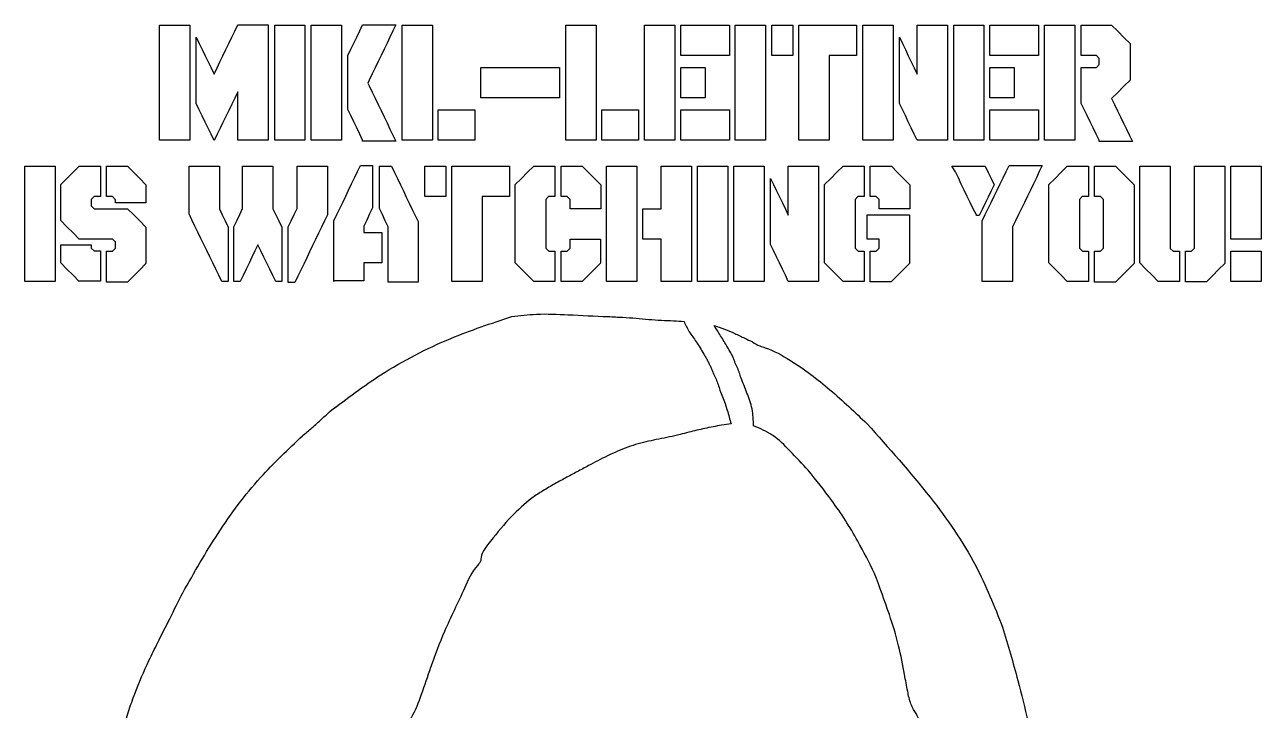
# Model space of a CAD drawing. Extents: x 0 to 200, y 0 to 279.
# Drawn here: x 0.1 to 199.9, y 168.4 to 279.1 of the extents above; entities that cross this region are included whole.
import ezdxf

# ---------------------------------------------------------------- set-up
doc = ezdxf.new("R2010")
doc.units = 0
doc.layers.add('Ebene_1', color=7, linetype='CONTINUOUS')

msp = doc.modelspace()

# ---------------------------------------------------------------- linework, layer by layer
at = {"layer": 'Ebene_1', "color": 7}
for points in [[(21.918754, 260.445259), (21.918754, 279.038412), (26.815299, 279.038412), (26.815299, 260.445259), (21.918754, 260.445259), (21.918754, 260.445259)], [(30.239457, 261.404022), (29.760075, 262.397026), (29.280693, 263.390031), (28.80131, 264.383035), (28.321928, 265.37604), (27.842546, 266.369044), (27.842546, 277.086644), (28.321928, 276.09364), (28.80131, 275.100635), (29.280693, 274.107631), (29.760075, 273.114626), (30.239457, 272.121622), (30.718839, 271.128617), (31.198221, 272.121622), (31.677603, 273.114626), (32.156985, 274.107631), (32.636367, 275.100635), (33.115749, 276.09364), (33.595131, 277.086644), (34.074513, 278.079649), (34.553895, 279.072653), (39.450441, 279.072653), (39.450441, 260.4795), (34.553895, 260.4795), (34.553895, 268.252328), (34.074513, 267.259324), (33.595131, 266.266319), (33.115749, 265.273315), (32.636367, 264.28031), (32.156985, 263.287306), (31.711844, 262.397026), (31.232462, 261.404022), (30.75308, 260.411017), (30.239457, 261.404022), (30.239457, 261.404022)], [(40.51193, 260.445259), (40.51193, 279.038412), (45.408475, 279.038412), (45.408475, 260.445259), (40.51193, 260.445259), (40.51193, 260.445259)], [(46.401481, 260.445259), (46.401481, 279.038412), (51.298026, 279.038412), (51.298026, 260.445259), (46.401481, 260.445259), (46.401481, 260.445259)], [(54.722184, 260.445259), (54.242802, 261.438263), (53.76342, 262.431268), (53.284038, 263.424272), (52.804655, 264.417277), (52.325273, 265.410281), (52.325273, 274.141872), (52.804655, 275.134877), (53.284038, 276.127881), (53.76342, 277.120886), (54.242802, 278.11389), (54.722184, 279.106895), (60.098111, 279.106895), (59.618729, 278.11389), (59.139347, 277.120886), (58.659965, 276.127881), (58.180583, 275.134877), (57.701201, 274.141872), (57.221819, 273.148868), (56.742437, 272.155863), (56.263055, 271.162859), (55.783673, 270.169854), (55.543982, 269.690473), (55.783673, 269.211091), (56.263055, 268.218087), (56.742437, 267.225082), (57.221819, 266.232078), (57.701201, 265.239073), (58.180583, 264.246069), (58.659965, 263.253064), (59.139347, 262.26006), (59.618729, 261.267055), (60.098111, 260.274051), (54.722184, 260.274051), (54.722184, 260.445259)], [(61.091117, 260.445259), (61.091117, 279.038412), (65.987662, 279.038412), (65.987662, 260.445259), (61.091117, 260.445259), (61.091117, 260.445259)], [(87.525614, 260.445259), (87.525614, 279.038412), (92.422159, 279.038412), (92.422159, 260.445259), (87.525614, 260.445259), (87.525614, 260.445259)], [(100.229239, 260.445259), (100.229239, 279.038412), (105.125784, 279.038412), (105.125784, 260.445259), (100.229239, 260.445259), (100.229239, 260.445259)], [(106.11879, 274.141872), (106.11879, 279.038412), (113.960111, 279.038412), (113.960111, 274.141872), (106.11879, 274.141872), (106.11879, 274.141872)], [(114.918875, 260.445259), (114.918875, 279.038412), (119.81542, 279.038412), (119.81542, 260.445259), (114.918875, 260.445259), (114.918875, 260.445259)], [(120.808426, 274.141872), (120.808426, 279.038412), (124.232584, 279.038412), (124.232584, 274.141872), (120.808426, 274.141872), (120.808426, 274.141872)], [(125.191348, 260.445259), (125.191348, 279.038412), (134.505057, 279.038412), (134.505057, 274.141872), (130.087893, 274.141872), (130.087893, 260.445259), (125.191348, 260.445259), (125.191348, 260.445259)], [(135.498062, 260.445259), (135.498062, 279.038412), (140.394608, 279.038412), (140.394608, 260.445259), (135.498062, 260.445259), (135.498062, 260.445259)], [(144.298147, 260.445259), (143.818765, 261.438263), (143.339383, 262.431268), (142.860001, 263.424272), (142.380619, 264.417277), (141.901237, 265.410281), (141.421855, 266.403286), (141.421855, 277.086644), (141.901237, 276.09364), (142.380619, 275.100635), (142.860001, 274.107631), (143.339383, 273.114626), (143.818765, 272.121622), (144.298147, 271.128617), (144.298147, 279.038412), (149.194693, 279.038412), (149.194693, 260.445259), (144.298147, 260.445259), (144.298147, 260.445259)], [(150.187699, 260.445259), (150.187699, 279.038412), (155.084244, 279.038412), (155.084244, 260.445259), (150.187699, 260.445259), (150.187699, 260.445259)], [(156.043008, 274.141872), (156.043008, 279.038412), (163.884329, 279.038412), (163.884329, 274.141872), (156.043008, 274.141872), (156.043008, 274.141872)], [(164.843093, 260.445259), (164.843093, 279.038412), (169.739639, 279.038412), (169.739639, 260.445259), (164.843093, 260.445259), (164.843093, 260.445259)], [(173.67742, 260.445259), (173.198038, 261.438263), (172.718656, 262.431268), (172.239274, 263.424272), (171.759892, 264.417277), (171.28051, 265.410281), (170.801127, 266.403286), (170.801127, 272.190105), (173.232279, 272.190105), (173.711661, 272.669486), (173.711661, 273.662491), (173.232279, 274.141872), (170.801127, 274.141872), (170.801127, 279.038412), (175.697673, 279.038412), (176.690679, 278.045407), (177.683684, 277.052403), (178.67669, 276.059398), (178.67669, 270.169854), (177.683684, 269.17685), (176.690679, 268.183845), (175.697673, 267.190841), (176.177055, 266.197836), (176.656437, 265.204832), (177.135819, 264.211827), (177.615201, 263.218823), (178.094583, 262.225818), (178.573965, 261.232814), (179.053347, 260.239809), (173.67742, 260.239809), (173.67742, 260.445259)], [(73.794742, 267.293565), (73.794742, 272.190105), (86.532608, 272.190105), (86.532608, 267.293565), (73.794742, 267.293565), (73.794742, 267.293565)], [(106.11879, 267.293565), (106.11879, 272.190105), (110.022329, 272.190105), (110.022329, 267.293565), (106.11879, 267.293565), (106.11879, 267.293565)], [(156.043008, 267.293565), (156.043008, 272.190105), (159.946548, 272.190105), (159.946548, 267.293565), (156.043008, 267.293565), (156.043008, 267.293565)], [(66.946426, 260.445259), (66.946426, 265.341798), (72.835978, 265.341798), (72.835978, 260.445259), (66.946426, 260.445259), (66.946426, 260.445259)], [(93.380923, 260.445259), (93.380923, 265.341798), (99.270475, 265.341798), (99.270475, 260.445259), (93.380923, 260.445259), (93.380923, 260.445259)], [(106.11879, 260.445259), (106.11879, 265.341798), (113.960111, 265.341798), (113.960111, 260.445259), (106.11879, 260.445259), (106.11879, 260.445259)], [(156.043008, 260.445259), (156.043008, 265.341798), (163.884329, 265.341798), (163.884329, 260.445259), (156.043008, 260.445259), (156.043008, 260.445259)], [(0.141111, 237.640397), (0.141111, 256.23355), (5.037657, 256.23355), (5.037657, 237.640397), (0.141111, 237.640397), (0.141111, 237.640397)], [(13.35836, 237.640397), (13.35836, 242.536936), (14.317124, 242.536936), (14.796506, 243.016318), (14.796506, 244.009322), (14.317124, 244.488704), (8.941196, 244.488704), (7.948191, 245.481708), (6.955185, 246.474713), (5.962179, 247.467717), (5.962179, 253.288778), (6.955185, 254.281783), (7.948191, 255.274787), (8.941196, 256.267791), (12.365354, 256.267791), (12.365354, 251.371252), (11.338107, 251.371252), (10.892966, 250.857629), (10.892966, 249.830383), (11.372348, 249.385243), (16.748276, 249.385243), (17.741281, 248.392239), (18.734287, 247.399234), (19.727293, 246.40623), (19.727293, 240.516686), (18.734287, 239.523681), (17.741281, 238.530677), (16.748276, 237.537672), (13.35836, 237.537672), (13.35836, 237.640397)], [(14.796506, 250.344006), (14.796506, 250.823388), (14.317124, 251.337011), (13.324118, 251.337011), (13.324118, 256.23355), (16.748276, 256.23355), (17.741281, 255.240545), (18.734287, 254.247541), (19.727293, 253.254536), (19.727293, 250.309765), (14.796506, 250.309765), (14.796506, 250.344006)], [(31.951536, 237.640397), (31.472153, 238.633401), (30.992771, 239.626406), (30.513389, 240.61941), (30.034007, 241.612415), (29.554625, 242.605419), (29.075243, 243.598424), (28.595861, 244.591428), (28.116479, 245.584433), (27.637097, 246.577437), (27.157715, 247.570442), (26.678333, 248.563446), (26.678333, 256.23355), (31.574878, 256.23355), (31.574878, 249.385243), (32.05426, 248.392239), (32.533642, 247.399234), (33.013024, 246.40623), (33.013024, 237.606155), (31.951536, 237.606155), (31.951536, 237.640397)], [(33.903305, 237.640397), (33.903305, 246.440471), (34.382687, 247.433476), (34.862069, 248.42648), (35.341452, 249.419485), (35.341452, 256.23355), (40.237997, 256.23355), (40.237997, 249.385243), (40.717379, 248.392239), (41.196761, 247.399234), (41.676143, 246.40623), (41.676143, 237.606155), (40.683137, 237.606155), (40.203755, 238.59916), (39.724373, 239.592164), (39.244991, 240.585169), (38.765609, 241.578173), (38.286227, 242.571178), (37.806845, 243.564182), (37.327463, 242.571178), (36.848081, 241.578173), (36.368699, 240.585169), (35.889317, 239.592164), (35.409935, 238.59916), (34.930553, 237.606155), (33.903305, 237.606155), (33.903305, 237.640397)], [(42.70339, 237.640397), (42.70339, 246.440471), (43.182773, 247.433476), (43.662155, 248.42648), (44.141537, 249.419485), (44.141537, 256.23355), (49.038082, 256.23355), (49.038082, 248.392239), (48.5587, 247.399234), (48.079318, 246.40623), (47.599936, 245.413225), (47.120554, 244.420221), (46.641172, 243.427216), (46.16179, 242.434212), (45.682408, 241.441207), (45.203026, 240.448203), (44.723643, 239.455198), (44.244261, 238.462194), (43.764879, 237.469189), (42.70339, 237.469189), (42.70339, 237.640397)], [(50.065329, 237.640397), (50.065329, 247.433476), (50.544711, 248.42648), (51.024094, 249.419485), (51.503476, 250.412489), (51.982858, 251.405494), (52.46224, 252.398498), (52.941622, 253.391503), (53.421004, 254.384507), (53.900386, 255.377512), (54.379768, 256.370516), (56.331538, 256.370516), (56.331538, 249.522209), (55.852156, 248.529205), (55.372774, 247.5362), (54.893392, 246.543196), (54.893392, 245.550191), (57.838167, 245.550191), (57.838167, 240.653652), (54.893392, 240.653652), (54.893392, 237.70888), (50.065329, 237.70888), (50.065329, 237.640397)], [(58.865414, 237.640397), (58.865414, 246.440471), (58.386032, 247.433476), (57.90665, 248.42648), (57.427268, 249.419485), (57.427268, 256.23355), (59.379038, 256.23355), (59.85842, 255.240545), (60.337802, 254.247541), (60.817184, 253.254536), (61.296566, 252.261532), (61.775948, 251.268528), (62.255331, 250.275523), (62.734713, 249.282519), (63.214095, 248.289514), (63.693477, 247.29651), (63.693477, 237.503431), (58.865414, 237.503431), (58.865414, 237.640397)], [(64.754966, 251.337011), (64.754966, 256.23355), (68.179123, 256.23355), (68.179123, 251.337011), (64.754966, 251.337011), (64.754966, 251.337011)], [(69.137887, 237.640397), (69.137887, 256.23355), (78.451596, 256.23355), (78.451596, 251.337011), (74.034433, 251.337011), (74.034433, 237.640397), (69.137887, 237.640397), (69.137887, 237.640397)], [(82.355136, 237.640397), (81.36213, 238.633401), (80.369124, 239.626406), (79.376119, 240.61941), (79.376119, 253.288778), (80.369124, 254.281783), (81.36213, 255.274787), (82.355136, 256.267791), (85.779293, 256.267791), (85.779293, 251.371252), (84.752046, 251.371252), (84.306906, 250.891871), (84.306906, 242.982076), (84.786288, 242.536936), (85.779293, 242.536936), (85.779293, 237.640397), (82.355136, 237.640397), (82.355136, 237.640397)], [(88.244687, 249.385243), (88.244687, 250.857629), (87.765305, 251.337011), (86.772299, 251.337011), (86.772299, 256.23355), (90.196457, 256.23355), (91.189463, 255.240545), (92.182468, 254.247541), (93.175474, 253.254536), (93.175474, 249.385243), (88.244687, 249.385243), (88.244687, 249.385243)], [(94.134238, 237.640397), (94.134238, 256.23355), (99.030784, 256.23355), (99.030784, 237.640397), (94.134238, 237.640397), (94.134238, 237.640397)], [(102.934323, 237.640397), (102.934323, 244.488704), (99.989548, 244.488704), (99.989548, 249.385243), (102.934323, 249.385243), (102.934323, 256.23355), (107.830869, 256.23355), (107.830869, 237.640397), (102.934323, 237.640397), (102.934323, 237.640397)], [(108.789633, 237.640397), (108.789633, 256.23355), (113.686178, 256.23355), (113.686178, 237.640397), (108.789633, 237.640397), (108.789633, 237.640397)], [(114.679184, 237.640397), (114.679184, 256.23355), (119.575729, 256.23355), (119.575729, 237.640397), (114.679184, 237.640397), (114.679184, 237.640397)], [(123.479269, 237.640397), (122.999887, 238.633401), (122.520505, 239.626406), (122.041123, 240.61941), (121.561741, 241.612415), (121.082359, 242.605419), (120.602977, 243.598424), (120.602977, 254.281783), (121.082359, 253.288778), (121.561741, 252.295774), (122.041123, 251.302769), (122.520505, 250.309765), (122.999887, 249.31676), (123.479269, 248.323756), (123.479269, 256.23355), (128.375814, 256.23355), (128.375814, 237.640397), (123.479269, 237.640397), (123.479269, 237.640397)], [(132.313596, 237.640397), (131.32059, 238.633401), (130.327584, 239.626406), (129.334579, 240.61941), (129.334579, 253.288778), (130.327584, 254.281783), (131.32059, 255.274787), (132.313596, 256.267791), (135.737753, 256.267791), (135.737753, 251.371252), (134.710506, 251.371252), (134.265366, 250.891871), (134.265366, 242.982076), (134.744748, 242.536936), (135.737753, 242.536936), (135.737753, 237.640397), (132.313596, 237.640397), (132.313596, 237.640397)], [(138.168905, 249.385243), (138.168905, 250.857629), (137.689523, 251.337011), (136.696517, 251.337011), (136.696517, 256.23355), (140.120675, 256.23355), (141.113681, 255.240545), (142.106687, 254.247541), (143.099692, 253.254536), (143.099692, 249.385243), (138.168905, 249.385243), (138.168905, 249.385243)], [(153.851547, 248.392239), (153.337924, 249.385243), (152.858541, 250.378248), (152.379159, 251.371252), (151.899777, 252.364257), (151.420395, 253.357261), (150.941013, 254.350266), (150.461631, 255.34327), (149.913766, 256.23355), (155.289693, 256.23355), (155.769075, 255.240545), (156.248458, 254.247541), (156.72784, 253.254536), (156.248458, 252.261532), (155.769075, 251.268528), (155.289693, 250.275523), (154.810311, 249.282519), (154.330929, 248.289514), (153.851547, 248.289514), (153.851547, 248.392239)], [(154.810311, 237.640397), (154.810311, 247.433476), (155.289693, 248.42648), (155.769075, 249.419485), (156.248458, 250.412489), (156.72784, 251.405494), (157.207222, 252.398498), (157.686604, 253.391503), (158.165986, 254.384507), (158.645368, 255.377512), (159.12475, 256.370516), (164.500677, 256.370516), (164.021295, 255.377512), (163.541913, 254.384507), (163.062531, 253.391503), (162.583149, 252.398498), (162.103767, 251.405494), (161.624385, 250.412489), (161.145003, 249.419485), (160.665621, 248.42648), (160.186239, 247.433476), (159.706857, 246.440471), (159.706857, 237.640397), (154.810311, 237.640397), (154.810311, 237.640397)], [(168.541183, 237.640397), (167.548178, 238.633401), (166.555172, 239.626406), (165.562166, 240.61941), (165.562166, 253.288778), (166.555172, 254.281783), (167.548178, 255.274787), (168.541183, 256.267791), (171.965341, 256.267791), (171.965341, 251.371252), (170.938094, 251.371252), (170.492953, 250.891871), (170.492953, 242.982076), (170.972335, 242.536936), (171.965341, 242.536936), (171.965341, 237.640397), (168.541183, 237.640397), (168.541183, 237.640397)], [(172.924105, 237.640397), (172.924105, 242.536936), (173.917111, 242.536936), (174.396493, 243.016318), (174.396493, 250.857629), (173.917111, 251.337011), (172.924105, 251.337011), (172.924105, 256.23355), (176.348263, 256.23355), (177.341269, 255.240545), (178.334274, 254.247541), (179.32728, 253.254536), (179.32728, 240.516686), (178.334274, 239.523681), (177.341269, 238.530677), (176.348263, 237.537672), (172.924105, 237.537672), (172.924105, 237.640397)], [(183.23082, 237.640397), (182.237814, 238.633401), (181.244808, 239.626406), (180.251803, 240.61941), (180.251803, 256.23355), (185.18259, 256.23355), (185.18259, 242.947835), (185.661972, 242.502695), (186.654977, 242.502695), (186.654977, 237.606155), (183.23082, 237.606155), (183.23082, 237.640397)], [(187.613741, 237.640397), (187.613741, 242.536936), (188.606747, 242.536936), (189.086129, 243.016318), (189.086129, 256.23355), (193.982675, 256.23355), (193.982675, 240.550927), (192.989669, 239.557923), (191.996663, 238.564918), (191.003657, 237.571914), (187.613741, 237.571914), (187.613741, 237.640397)], [(194.97568, 244.488704), (194.97568, 256.23355), (199.872226, 256.23355), (199.872226, 244.488704), (194.97568, 244.488704), (194.97568, 244.488704)], [(136.696517, 237.640397), (136.696517, 242.536936), (137.689523, 242.536936), (138.168905, 243.016318), (138.168905, 244.488704), (136.217135, 244.488704), (136.217135, 248.392239), (143.065451, 248.392239), (143.065451, 240.550927), (142.072445, 239.557923), (141.079439, 238.564918), (140.086434, 237.571914), (136.696517, 237.571914), (136.696517, 237.640397)], [(86.772299, 237.640397), (86.772299, 242.536936), (87.765305, 242.536936), (88.244687, 243.016318), (88.244687, 244.488704), (93.141232, 244.488704), (93.141232, 240.585169), (92.148227, 239.592164), (91.155221, 238.59916), (90.162215, 237.606155), (86.772299, 237.606155), (86.772299, 237.640397)], [(8.941196, 237.640397), (7.948191, 238.633401), (6.955185, 239.626406), (5.962179, 240.61941), (5.962179, 243.564182), (10.892966, 243.564182), (10.892966, 243.016318), (11.372348, 242.571178), (12.365354, 242.571178), (12.365354, 237.674639), (8.941196, 237.674639), (8.941196, 237.640397)], [(194.97568, 237.640397), (194.97568, 242.536936), (199.872226, 242.536936), (199.872226, 237.640397), (194.97568, 237.640397), (194.97568, 237.640397)], [(115.843397, 222.026257), (115.843397, 222.026257), (115.843397, 222.026257)], [(107.385728, 213.260425), (107.385728, 213.260425), (107.385728, 213.260425)]]:
    msp.add_lwpolyline(points, close=True, dxfattribs=at)
for points, knots in [([(49.483223, 216.684578), (52.166907, 218.707464), (58.23952, 223.284828), (68.153658, 228.415013), (75.486604, 230.855541), (78.794012, 231.956302)], [0, 0, 0, 0, 10.073619, 22.794477, 33.246016, 33.246016, 33.246016, 33.246016]), ([(78.794012, 231.956302), (80.123725, 232.119678), (83.145357, 232.490931), (88.356597, 232.224362), (92.214717, 232.052491), (94.373929, 231.956302)], [0, 0, 0, 0, 4.012393, 9.117741, 15.606334, 15.606334, 15.606334, 15.606334]), ([(94.373929, 231.956302), (95.15524, 231.920094), (96.66533, 231.850111), (98.858154, 231.711607), (100.940492, 231.503211), (102.955206, 231.35282), (104.85378, 231.310096), (106.070444, 231.213407), (106.632413, 231.168747)], [0, 0, 0, 0, 2.346485, 4.535202, 6.59033, 8.624426, 10.594356, 12.285278, 12.285278, 12.285278, 12.285278]), ([(106.632413, 231.168747), (106.898014, 230.602199), (107.440144, 229.44579), (108.714248, 227.818824), (109.427181, 226.575286), (109.81688, 225.895551)], [0, 0, 0, 0, 1.87118, 3.819362, 6.168144, 6.168144, 6.168144, 6.168144]), ([(114.097077, 226.237966), (113.859399, 226.654964), (113.270736, 227.687752), (112.380776, 229.101207), (111.749871, 230.110126), (111.494717, 230.518158)], [0, 0, 0, 0, 1.439797, 3.565973, 5.009746, 5.009746, 5.009746, 5.009746]), ([(111.494717, 230.518158), (112.051504, 230.334377), (113.183029, 229.96089), (114.822495, 229.231045), (115.914918, 228.719027), (116.459746, 228.463666)], [0, 0, 0, 0, 1.757927, 3.572535, 5.377973, 5.377973, 5.377973, 5.377973]), ([(116.459746, 228.463666), (116.865988, 228.266922), (117.679593, 227.872892), (118.706903, 227.230288), (120.898968, 226.584062), (124.862861, 224.402632), (130.331692, 220.179425), (134.242203, 216.492235), (136.217135, 214.630086)], [0, 0, 0, 0, 1.354963, 2.713667, 3.606457, 8.181739, 16.159035, 24.298525, 24.298525, 24.298525, 24.298525]), ([(109.81688, 225.895551), (109.928645, 225.722115), (110.15174, 225.375919), (110.451213, 224.839395), (110.622344, 224.469519), (110.707161, 224.286199)], [0, 0, 0, 0, 0.618917, 1.235428, 1.841249, 1.841249, 1.841249, 1.841249]), ([(114.81615, 224.662856), (114.754331, 224.845668), (114.630375, 225.212229), (114.393386, 225.74182), (114.195484, 226.073192), (114.097077, 226.237966)], [0, 0, 0, 0, 0.57882, 1.1606, 1.736009, 1.736009, 1.736009, 1.736009]), ([(110.707161, 224.286199), (110.793814, 224.115557), (110.966244, 223.775998), (111.188075, 223.247355), (111.32369, 222.890712), (111.391993, 222.711088)], [0, 0, 0, 0, 0.573975, 1.142153, 1.718694, 1.718694, 1.718694, 1.718694]), ([(115.843397, 222.026257), (115.79775, 222.174776), (115.70623, 222.472549), (115.560518, 222.918647), (115.403429, 223.364424), (115.213091, 223.799529), (115.000229, 224.22458), (114.877537, 224.516699), (114.81615, 224.662856)], [0, 0, 0, 0, 0.46611, 0.934533, 1.407915, 1.883343, 2.358141, 2.83357, 2.83357, 2.83357, 2.83357]), ([(111.391993, 222.711088), (111.5332, 222.424309), (111.813682, 221.854675), (112.156459, 220.972445), (112.332124, 220.372174), (112.41924, 220.07449)], [0, 0, 0, 0, 0.958704, 1.904282, 2.834541, 2.834541, 2.834541, 2.834541]), ([(117.86365, 214.321912), (117.827127, 215.234916), (117.75439, 217.053145), (116.824045, 219.587951), (116.16605, 221.224006), (115.843397, 222.026257)], [0, 0, 0, 0, 2.724171, 5.425133, 8.023886, 8.023886, 8.023886, 8.023886]), ([(112.41924, 220.07449), (112.710947, 219.357479), (113.290203, 217.933678), (113.818663, 216.09131), (114.130584, 214.994036), (114.234043, 214.630086)], [0, 0, 0, 0, 2.320549, 4.608017, 5.743288, 5.743288, 5.743288, 5.743288]), ([(44.997576, 212.71256), (45.509461, 213.136592), (46.57503, 214.01928), (48.066776, 215.348702), (49.036515, 216.263281), (49.483223, 216.684578)], [0, 0, 0, 0, 1.993999, 4.150822, 5.992904, 5.992904, 5.992904, 5.992904]), ([(114.234043, 214.630086), (113.725587, 214.554526), (112.302245, 214.343009), (110.010882, 213.916035), (108.24954, 213.476155), (107.385728, 213.260425)], [0, 0, 0, 0, 1.542141, 4.316975, 6.987567, 6.987567, 6.987567, 6.987567]), ([(126.697977, 207.13119), (125.727122, 208.167687), (123.88335, 210.136123), (121.143035, 212.9022), (118.910507, 213.868707), (117.86365, 214.321912)], [0, 0, 0, 0, 4.273789, 8.116453, 11.509226, 11.509226, 11.509226, 11.509226]), ([(136.217135, 214.630086), (139.6837, 210.756069), (146.10498, 203.580044), (153.782531, 192.641997), (156.759179, 185.133908), (158.097503, 181.758214)], [0, 0, 0, 0, 15.603827, 28.903706, 39.768186, 39.768186, 39.768186, 39.768186]), ([(25.685327, 187.339584), (27.509781, 190.576793), (31.189737, 197.106302), (37.614342, 205.718105), (42.679097, 210.516165), (44.997576, 212.71256)], [0, 0, 0, 0, 11.145321, 22.480306, 32.049602, 32.049602, 32.049602, 32.049602]), ([(102.557666, 212.164696), (101.448223, 211.92982), (99.177242, 211.449038), (95.865857, 210.271295), (93.751049, 209.204315), (92.696092, 208.672059)], [0, 0, 0, 0, 3.399797, 6.959238, 10.502243, 10.502243, 10.502243, 10.502243]), ([(107.385728, 213.260425), (106.923399, 213.138165), (105.88863, 212.864526), (104.279589, 212.493567), (103.127815, 212.273589), (102.557666, 212.164696)], [0, 0, 0, 0, 1.434633, 3.210947, 4.952211, 4.952211, 4.952211, 4.952211]), ([(92.696092, 208.672059), (92.205429, 208.406335), (91.088453, 207.801424), (89.342988, 206.863871), (87.440494, 205.863952), (85.523777, 204.804007), (83.713325, 203.739975), (82.565298, 202.98598), (82.046962, 202.645549)], [0, 0, 0, 0, 1.673987, 3.810769, 5.943968, 8.121529, 10.38133, 12.241508, 12.241508, 12.241508, 12.241508]), ([(137.415591, 190.455563), (136.537308, 192.218354), (134.500923, 196.305561), (130.898957, 201.890747), (127.986395, 205.523975), (126.697977, 207.13119)], [0, 0, 0, 0, 5.906444, 13.694676, 19.873002, 19.873002, 19.873002, 19.873002]), ([(82.046962, 202.645549), (80.906413, 201.663533), (78.453992, 199.551991), (75.913111, 196.286619), (73.902468, 193.916553), (73.816524, 192.559289), (73.635383, 192.105922), (72.370071, 190.889053), (70.760166, 186.954092), (68.008636, 181.586459), (66.400128, 177.212107), (65.679488, 175.252322)], [0, 0, 0, 0, 4.483763, 9.641035, 12.689592, 13.190886, 13.688626, 14.108111, 18.407349, 26.105694, 32.354065, 32.354065, 32.354065, 32.354065]), ([(142.243653, 174.122351), (141.956414, 175.677583), (141.349722, 178.962472), (139.665161, 184.405185), (138.234158, 188.25397), (137.415591, 190.455563)], [0, 0, 0, 0, 4.741048, 10.013825, 17.061281, 17.061281, 17.061281, 17.061281]), ([(20.206675, 176.416534), (20.66934, 177.35068), (21.781949, 179.597098), (23.608221, 183.238132), (24.977582, 185.94207), (25.685327, 187.339584)], [0, 0, 0, 0, 3.127328, 7.52054, 12.220064, 12.220064, 12.220064, 12.220064]), ([(158.097503, 181.758214), (158.947698, 178.910015), (160.459498, 173.845407), (162.305308, 166.155674), (163.135433, 161.294506), (163.576155, 158.713661)], [0, 0, 0, 0, 8.916159, 15.85453, 23.707298, 23.707298, 23.707298, 23.707298]), ([(16.234652, 156.145546), (16.090093, 156.802505), (15.804034, 158.102515), (15.532084, 159.918507), (15.277718, 162.420942), (16.268218, 166.134479), (17.80901, 171.091532), (19.404494, 174.634962), (20.206675, 176.416534)], [0, 0, 0, 0, 2.016895, 3.991094, 5.51342, 9.521076, 15.305503, 21.154654, 21.154654, 21.154654, 21.154654]), ([(65.679488, 175.252322), (65.195935, 173.796135), (64.282715, 171.046033), (62.994435, 167.62992), (61.753941, 165.960277), (61.330808, 165.39076)], [0, 0, 0, 0, 4.613265, 8.712448, 10.834524, 10.834524, 10.834524, 10.834524]), ([(143.681799, 168.472498), (143.538998, 168.772606), (143.095751, 169.704119), (142.714437, 171.632722), (142.414361, 173.219603), (142.243653, 174.122351)], [0, 0, 0, 0, 0.994723, 3.087556, 5.849153, 5.849153, 5.849153, 5.849153]), ([(143.613316, 152.721393), (143.814231, 153.449805), (144.357035, 155.417726), (144.984418, 158.535421), (145.547148, 161.83565), (145.157744, 164.674174), (144.72199, 166.901635), (143.970379, 168.036694), (143.681799, 168.472498)], [0, 0, 0, 0, 2.265327, 6.12014, 9.565146, 12.196493, 14.694486, 16.25134, 16.25134, 16.25134, 16.25134])]:
    msp.add_open_spline(points, degree=3, knots=knots, dxfattribs=at)

doc.saveas('drawing.dxf')
